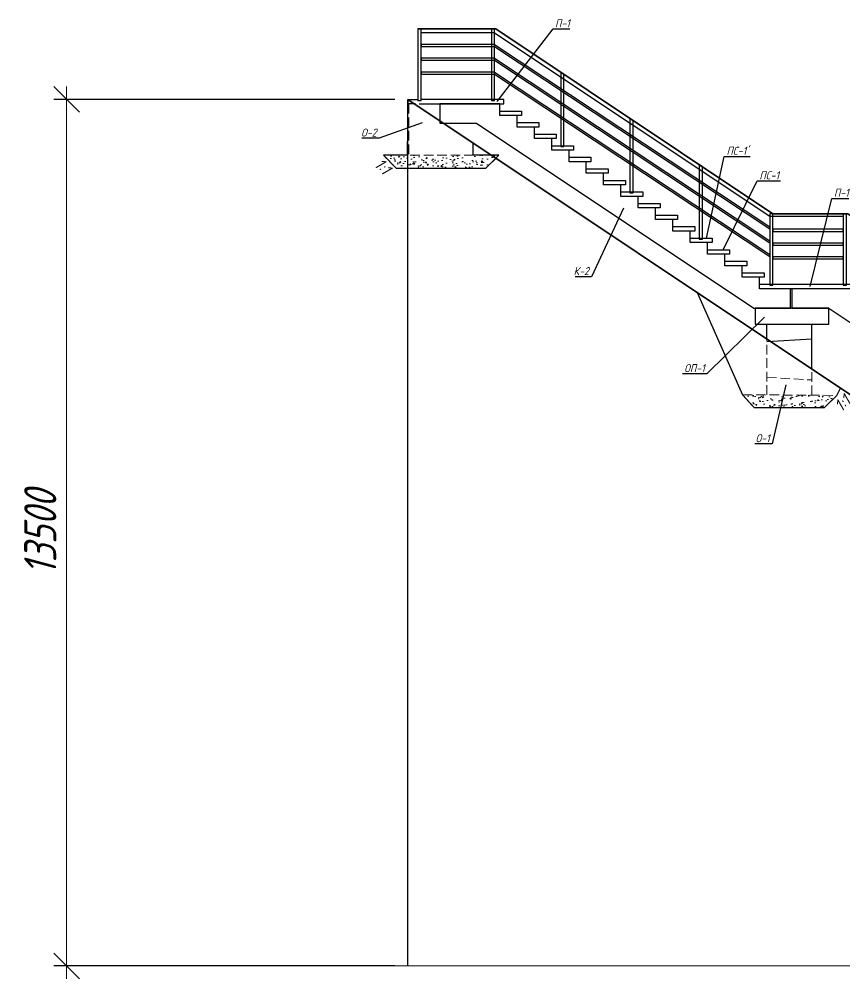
# Model space of a CAD drawing. Header units: millimetres. Extents: x 265754 to 14267433, y -6145605 to 2433772.
# Drawn here: x 6726721 to 6739594, y -196536 to -181586 of the extents above; entities that cross this region are included whole.
import ezdxf
from ezdxf import colors
from ezdxf.entities.mleader import LeaderData, LeaderLine
from ezdxf.math import Vec2, Vec3

# ---------------------------------------------------------------- set-up
doc = ezdxf.new("R2010")
doc.units = ezdxf.units.MM
doc.linetypes.add('DASHED', pattern=[7, 5, -2, 0])
doc.linetypes.add('Штриховая', pattern=[3, 2, -1])
for name, color, linetype, lineweight in [('02_Доп.основные', 255, 'Continuous', 25), ('04_Невидимые', 3, 'Continuous', 13), ('1-Бетон', 106, 'Continuous', 35), ('10_Текст', 255, 'Continuous', 25), ('ИС_ЛС_Невид', 3, 'Штриховая', 18), ('ИС_Основная', 7, 'Continuous', 35), ('ИС_Размер', 3, 'Continuous', 18), ('Тонкая', 3, 'Continuous', 15)]:
    doc.layers.add(name, color=color, linetype=linetype, lineweight=lineweight)
doc.layers.add('ограждение', color=7, linetype='Continuous')
doc.styles.add('0', font='isocpeur.ttf', dxfattribs={"width": 0.8, "oblique": 15})
doc.styles.add('ISOCPEUR', font='isocpeur.ttf', dxfattribs={"width": 0.8, "oblique": 15, "height": 2.5})
doc.styles.add('ROMANS', font='isocpeur.ttf', dxfattribs={"width": 0.9, "oblique": 15})
doc.dimstyles.new('М200', dxfattribs={"dimscale": 200, "dimtxt": 2.5, "dimasz": 2, "dimexe": 1, "dimexo": 1, "dimgap": 0.8, "dimtad": 1, "dimdec": 0, "dimzin": 0, "dimdsep": 46, "dimtxsty": '0', "dimblk": 'OBLIQUE', "dimcen": 0.09, "dimdle": 1, "dimclrd": 256, "dimclre": 256, "dimclrt": 256, "dimadec": 4, "dimazin": 0, "dimtfac": 1, "dimtdec": 0, "dimtmove": 1, "dimatfit": 2, "dimfxl": 1, "dimtolj": 1, "dimtzin": 0, "dimlwd": -1, "dimarcsym": 0})

# ---------------------------------------------------------------- blocks, each defined once
blk = doc.blocks.new('_None')
blk = doc.blocks.new('_OBLIQUE')
at = {"color": 0, "linetype": 'ByBlock', "lineweight": -2}
blk.add_line((0.5, 0.5), (-0.5, -0.5), dxfattribs=at)
blk = doc.blocks.new('*D661')
at = {"layer": 'Defpoints', "color": 0, "transparency": 16777216}
for p in [(6732779, -182836), (6727460, -196336), (6732779, -196336)]:
    blk.add_point(p, dxfattribs=at)
at = {"layer": 'ИС_Размер', "transparency": 16777216}
blk.add_line((6727460, -182636), (6727460, -196536), dxfattribs=at)
at = {"layer": 'ИС_Размер', "lineweight": -2, "transparency": 16777216}
for p, q in [((6732579, -182836), (6727260, -182836)), ((6732579, -196336), (6727260, -196336))]:
    blk.add_line(p, q, dxfattribs=at)
at = {"layer": 'ИС_Размер', "transparency": 16777216, "xscale": 400, "yscale": 400, "zscale": 400}
for p, rotation in [((6727460, -182836), 90), ((6727460, -196336), 270)]:
    blk.add_blockref('_OBLIQUE', p, dxfattribs=dict(at, rotation=rotation))
at = {"layer": 'ИС_Размер', "transparency": 16777216, "insert": (6727050, -189586), "char_height": 500, "attachment_point": 5, "rotation": 90, "style": '0'}
blk.add_mtext('\\A1;13500', dxfattribs=at)

msp = doc.modelspace()

# ---------------------------------------------------------------- hatches: boundary and pattern name
at = {"layer": '04_Невидимые'}
h = msp.add_hatch(dxfattribs=at)
h.set_pattern_fill('AR-CONC', color=256, scale=30, angle=180, style=0)
h.set_pattern_definition([(230, (-71572245.49, -343612.07), (-215.1780548, 18.8256405), [22.5, -247.5]), (175, (-71572245.49, -343612.07), (41.6254001, -225.6576401), [18, -198]), (280.45144446, (-71572263.42, -343610.5), (-173.552654, -206.8319973), [19.1220576, -210.3426336]), (226.1842, (-71572245.5, -343672.07), (-320.1723992, 49.6557842), [33.75, -371.25]), (276.6356355, (-71572272.17, -343667.93), (-280.3985837, -292.2355802), [28.6831026, -315.514128]), (171.184164, (-71572245.5, -343672.07), (-280.3985835, -292.2355801), [27, -297.0000003]), (201, (-71572275.49, -343657.07), (-179.07211564, 120.7856672), [22.5, -247.5]), (146, (-71572275.49, -343657.07), (-72.9945996, -217.5450135), [18, -198]), (251.45144474, (-71572290.41, -343647), (-252.066713, -96.75934584), [19.122057, -210.3426336]), (217.5, (-71572245.49, -343612.07), (-3.647956595, -99.86815615), [0, -195.6, 0, -201, 0, -198.75]), (187.5, (-71572245.49, -343612.07), (-78.92086123, -118.32351356), [0, -114.6, 0, -191.1, 0, -75.75]), (147.5, (-71572178.59, -343612.07), (-160.14673085, 6.76646152), [0, -75, 0, -234, 0, -310.5]), (137.5, (-71572148.59, -343612.07), (-174.9558508, -30.0314947), [0, -97.5, 0, -155.4, 0, -220.5])])
h.paths.add_polyline_path([(6733999.0498, -183906.4588), (6734199.0498, -183706.4588), (6732439.0498, -183706.4588), (6732439.0498, -183746.4588), (6732599.0498, -183906.4588)])
h = msp.add_hatch(dxfattribs=at)
h.set_pattern_fill('AR-CONC', color=256, scale=30, angle=180, style=0)
h.set_pattern_definition([(230, (-71564215.53, -343612.12), (-215.1780548, 18.8256405), [22.5, -247.5]), (175, (-71564215.53, -343612.12), (41.6254001, -225.6576401), [18, -198]), (280.45144446, (-71564233.46, -343610.55), (-173.552654, -206.8319973), [19.1220576, -210.3426336]), (226.1842, (-71564215.53, -343672.12), (-320.1723992, 49.6557842), [33.75, -371.25]), (276.6356355, (-71564242.2, -343667.98), (-280.3985837, -292.2355802), [28.6831026, -315.514128]), (171.184164, (-71564215.53, -343672.1), (-280.3985835, -292.2355801), [27, -297.0000003]), (201, (-71564245.53, -343657.12), (-179.07211564, 120.7856672), [22.5, -247.5]), (146, (-71564245.53, -343657.12), (-72.9945996, -217.5450135), [18, -198]), (251.45144474, (-71564260.45, -343647.05), (-252.066713, -96.75934584), [19.122057, -210.3426336]), (217.5, (-71564215.53, -343612.12), (-3.647956595, -99.86815615), [0, -195.6, 0, -201, 0, -198.75]), (187.5, (-71564215.53, -343612.12), (-78.92086123, -118.32351356), [0, -114.6, 0, -191.1, 0, -75.75]), (147.5, (-71564148.63, -343612.12), (-160.14673085, 6.76646152), [0, -75, 0, -234, 0, -310.5]), (137.5, (-71564118.63, -343612.12), (-174.9558508, -30.0314947), [0, -97.5, 0, -155.4, 0, -220.5])])
h.paths.add_polyline_path([(6739468.0642, -187446.9904), (6739278.2669, -187636.7877), (6738178.2669, -187636.7877), (6737999.3131, -187436.583)])

# ---------------------------------------------------------------- linework, layer by layer
at = {"color": 5}
for points in [[(6732778.5745, -182836.4675), (6732772.4775, -183706.4588), (6732399.0498, -183706.4588), (6732599.0498, -183906.4588), (6733999.07, -183906.4588), (6734199.07, -183706.4588), (6733798.5744, -183706.5888), (6733798.5745, -183516.4588), (6732778.5745, -182836.4675)], [(6737292.6999, -185845.8844), (6737999.3131, -187436.583), (6738178.2669, -187636.7877), (6739278.2669, -187636.7877), (6739468.0642, -187446.9904), (6739524.6379, -187333.8431), (6737292.6999, -185845.8844)]]:
    msp.add_lwpolyline(points, dxfattribs=at)
msp.add_lwpolyline([(6732778.5745, -196336.4588), (6732778.5745, -182836.4613)])
at = {"layer": '02_Доп.основные'}
for p, q in [((6738378.574, -186569.8004), (6738378.574, -186336.4588)), ((6739078.574, -187036.4671), (6739078.574, -186336.4588)), ((6738378.574, -186606.4588), (6739078.574, -186566.4588))]:
    msp.add_line(p, q, dxfattribs=at)
for points in [[(6732898.5745, -182906.4588), (6732778.5745, -182906.4588), (6732778.5745, -182836.4588), (6732938.5745, -182836.4588)], [(6732958.5745, -182906.4588), (6734098.5745, -182906.4588), (6734278.5745, -182906.4588), (6734278.5745, -182836.4588), (6734098.5745, -182836.4588), (6732988.5745, -182836.4588)], [(6738748.5738, -186086.4588), (6738748.5738, -185786.4588), (6738263.5738, -185786.4588), (6738263.5738, -185606.4588), (6737993.5738, -185606.4588), (6737993.5738, -185426.4588), (6737723.5738, -185426.4588), (6737723.5738, -185246.4588), (6737453.5738, -185246.4588), (6737453.5738, -185066.4588), (6737183.5738, -185066.4588), (6737183.5738, -184886.4588), (6736913.5738, -184886.4588), (6736913.5738, -184706.4588), (6736643.5738, -184706.4588), (6736643.5738, -184526.4588), (6736373.5738, -184526.4588), (6736373.5738, -184346.4588), (6736103.5738, -184346.4588), (6736103.5738, -184166.4588), (6735833.5738, -184166.4588), (6735833.5738, -183986.4588), (6735563.5738, -183986.4588), (6735563.5738, -183806.4588), (6735293.5738, -183806.4588), (6735293.5738, -183626.4588), (6735023.5738, -183626.4588), (6735023.5738, -183446.4588), (6734753.5738, -183446.4588), (6734753.5738, -183266.4588), (6734483.5738, -183266.4588), (6734483.5738, -183086.4588), (6734213.5738, -183086.4588), (6734213.5738, -182906.4588), (6733278.5738, -182906.4588), (6733278.5738, -183206.4588), (6733853.5738, -183206.4588), (6738173.5738, -186086.4588), (6738748.5738, -186086.4588)], [(6739703.5745, -185786.4588), (6738768.5745, -185786.4588), (6738768.5745, -186086.4588), (6739343.5745, -186086.4588), (6743663.5745, -188966.4588)], [(6739343.5745, -186086.4588), (6738193.5745, -186086.4588), (6738193.5745, -186336.4588), (6739343.5745, -186336.4588), (6739343.5745, -186086.4588)]]:
    msp.add_lwpolyline(points, dxfattribs=at)
for points in [[(6734213.5738, -183016.4588), (6734553.5738, -183016.4588), (6734553.5738, -183086.4588), (6734213.5738, -183086.4588)], [(6734483.5738, -183196.4588), (6734823.5738, -183196.4588), (6734823.5738, -183266.4588), (6734483.5738, -183266.4588)], [(6734753.5738, -183376.4588), (6735093.5738, -183376.4588), (6735093.5738, -183446.4588), (6734753.5738, -183446.4588)], [(6735023.5738, -183556.4588), (6735363.5738, -183556.4588), (6735363.5738, -183626.4588), (6735023.5738, -183626.4588)], [(6735293.5738, -183736.4588), (6735633.5738, -183736.4588), (6735633.5738, -183806.4588), (6735293.5738, -183806.4588)], [(6735563.5738, -183916.4588), (6735903.5738, -183916.4588), (6735903.5738, -183986.4588), (6735563.5738, -183986.4588)], [(6735833.5738, -184096.4588), (6736173.5738, -184096.4588), (6736173.5738, -184166.4588), (6735833.5738, -184166.4588)], [(6736103.5738, -184276.4588), (6736443.5738, -184276.4588), (6736443.5738, -184346.4588), (6736103.5738, -184346.4588)], [(6736373.5738, -184456.4588), (6736713.5738, -184456.4588), (6736713.5738, -184526.4588), (6736373.5738, -184526.4588)], [(6736643.5738, -184636.4588), (6736983.5738, -184636.4588), (6736983.5738, -184706.4588), (6736643.5738, -184706.4588)], [(6736913.5738, -184816.4588), (6737253.5738, -184816.4588), (6737253.5738, -184886.4588), (6736913.5738, -184886.4588)], [(6737183.5738, -184996.4588), (6737523.5738, -184996.4588), (6737523.5738, -185066.4588), (6737183.5738, -185066.4588)], [(6737453.5738, -185176.4588), (6737793.5738, -185176.4588), (6737793.5738, -185246.4588), (6737453.5738, -185246.4588)], [(6737723.5738, -185356.4588), (6738063.5738, -185356.4588), (6738063.5738, -185426.4588), (6737723.5738, -185426.4588)], [(6737993.5738, -185536.4588), (6738333.5738, -185536.4588), (6738333.5738, -185606.4588), (6737993.5738, -185606.4588)], [(6738263.5738, -185716.503), (6739763.5738, -185716.503), (6739763.5738, -185786.503), (6738263.5738, -185786.503)]]:
    msp.add_lwpolyline(points, close=True, dxfattribs=at)
at = {"layer": '04_Невидимые', "linetype": 'DASHED', "ltscale": 30, "extrusion": (0, 0, -1)}
msp.add_line((6732798.5745, -182906.4588), (6732798.5745, -183706.4588), dxfattribs=at)
at = {"layer": '04_Невидимые', "linetype": 'DASHED', "ltscale": 30}
for p, q in [((6733798.5745, -183516.4588), (6733798.5745, -183706.4588)), ((6737999.3131, -187436.583), (6737292.6999, -185845.8844)), ((6738378.574, -187439.2704), (6738378.574, -186569.8004)), ((6738378.574, -187166.4588), (6739078.574, -187206.4588)), ((6739078.574, -187444.2305), (6739078.574, -187036.4671)), ((6739468.0642, -187446.9904), (6739524.6379, -187333.8431))]:
    msp.add_line(p, q, dxfattribs=at)
msp.add_lwpolyline([(6734199.07, -183706.4588), (6733999.07, -183906.4588), (6732599.0498, -183906.4588), (6732399.0498, -183706.4588), (6734199.0498, -183706.4588)], dxfattribs=at)
msp.add_lwpolyline([(6739278.2669, -187636.7877), (6738178.2669, -187636.7877), (6737999.3131, -187436.583), (6739468.0642, -187446.9904)], close=True, dxfattribs=at)
at = {"layer": '1-Бетон', "color": 5}
msp.add_lwpolyline([(6745131.3647, -187496.4588), (6749451.741, -190376.4588), (6745131.741, -187496.4588), (6743961.6747, -187496.4588), (6739641.754, -184616.5117), (6738473.5738, -184616.5117), (6734151.7404, -181736.4588), (6732938.5745, -181736.4675)], dxfattribs=at)
at = {"layer": 'ИС_ЛС_Невид', "ltscale": 200}
msp.add_line((6733798.5744, -183516.5888), (6733798.5744, -183706.5888), dxfattribs=at)
at = {"layer": 'ИС_Основная', "color": 1}
msp.add_line((6741216.1013, -188461.4854), (6732778.5748, -182836.4677), dxfattribs=at)
at = {"layer": 'ИС_Размер'}
msp.add_line((6728480.6453, -196336.4588), (6760605.976, -196336.4588), dxfattribs=at)
at = {"layer": 'ограждение', "color": 4}
for p, q in [((6734133.5738, -181796.4588), (6732988.5745, -181796.4588)), ((6734133.5738, -181796.4588), (6738423.5738, -184656.4588)), ((6734151.7404, -181736.4588), (6738471.8196, -184616.5117))]:
    msp.add_line(p, q, dxfattribs=at)
at = {"layer": 'ограждение', "color": 1}
for p, q in [((6734133.5738, -181979.4588), (6738423.5738, -184821.9128)), ((6734133.5738, -182011.4588), (6738423.5738, -184853.9128)), ((6734133.5738, -182194.4588), (6738423.5738, -185036.9128)), ((6734133.5738, -182226.4588), (6738423.5738, -185068.9128)), ((6734133.5738, -182409.4588), (6738423.5738, -185251.9128)), ((6734133.5738, -182441.4588), (6738423.5738, -185283.9128))]:
    msp.add_line(p, q, dxfattribs=at)
at = {"layer": 'ограждение'}
for points in [[(6732988.5745, -181736.4675), (6732938.5745, -181736.4675), (6732938.5745, -182851.4675), (6732988.5745, -182851.4675)], [(6734133.5738, -181736.4588), (6734083.5738, -181736.4588), (6734083.5738, -182851.4588), (6734133.5738, -182851.4588)], [(6735213.5738, -182444.3478), (6735163.5738, -182411.0144), (6735163.5738, -183571.4588), (6735213.5738, -183571.4588)], [(6736293.5738, -183164.3478), (6736243.5738, -183131.0144), (6736243.5738, -184291.4588), (6736293.5738, -184291.4588)], [(6737373.5738, -183884.3478), (6737323.5738, -183851.0144), (6737323.5738, -185011.4588), (6737373.5738, -185011.4588)], [(6738473.5738, -184616.5117), (6738423.5738, -184616.5117), (6738423.5738, -185731.5117), (6738473.5738, -185731.5117)], [(6739618.5731, -184616.503), (6739568.5731, -184616.503), (6739568.5731, -185731.503), (6739618.5731, -185731.503)]]:
    msp.add_lwpolyline(points, close=True, dxfattribs=at)
at = {"layer": 'ограждение', "color": 4}
for points in [[(6734151.7404, -181736.4588), (6732988.5745, -181736.4675)], [(6739641.741, -184616.503), (6738471.8196, -184616.5117)], [(6738423.5738, -184656.4588), (6739568.5731, -184656.4588)]]:
    msp.add_lwpolyline(points, dxfattribs=at)
at = {"layer": 'ограждение', "color": 1}
for points in [[(6734133.5738, -181979.4675), (6732988.5745, -181979.4675), (6732988.5745, -182011.4675), (6734133.5738, -182011.4675)], [(6734133.5738, -182194.4675), (6732988.5745, -182194.4675), (6732988.5745, -182226.4675), (6734133.5738, -182226.4675)], [(6734133.5738, -182409.4675), (6732988.5745, -182409.4675), (6732988.5745, -182441.4675), (6734133.5738, -182441.4675)], [(6739568.5731, -184859.5117), (6738473.5738, -184859.5117), (6738473.5738, -184891.5117), (6739568.5731, -184891.5117)], [(6739568.5731, -185074.5117), (6738473.5738, -185074.5117), (6738473.5738, -185106.5117), (6739568.5731, -185106.5117)], [(6739568.5731, -185289.5117), (6738473.5738, -185289.5117), (6738473.5738, -185321.5117), (6739568.5731, -185321.5117)]]:
    msp.add_lwpolyline(points, close=True, dxfattribs=at)

# ---------------------------------------------------------------- texts
at = {"layer": '10_Текст', "style": 'ISOCPEUR', "oblique": 15, "width": 0.9}
for rotation, p in [(315, (6732243.2776, -183864.2955, 120.5802)), (45, (6739542.0013, -187714.4358))]:
    msp.add_text('1:1', height=187.5, rotation=rotation, dxfattribs=at).set_placement(p)

# ---------------------------------------------------------------- dimensions: what is measured, and where the dimension line sits
at = {"layer": 'ИС_Размер'}
dim = msp.add_linear_dim(base=(6727459.5735, -196336.4588), p1=(6732778.5745, -182836.1707), p2=(6732778.5745, -196336.4588), angle=90, dimstyle='М200', dxfattribs=at)
dim.commit()
dim.dimension.update_dxf_attribs({"geometry": '*D661', "text_midpoint": (6727049.5735, -189586.3148)})

# ---------------------------------------------------------------- leaders
at = {"layer": 'Тонкая', "color": 3}
ml = msp.add_multileader_mtext('Standard', dxfattribs=at)
ml.set_content('{\\C256;П-1}', color=4, style='ROMANS')
ml.set_leader_properties(color=256)
ml.set_arrow_properties(name='NONE')
ml.build(insert=Vec2(0, 0))
ml.multileader.update_dxf_attribs({"text_left_attachment_type": 6, "text_right_attachment_type": 6, "arrow_head_size": 600})
ctx = ml.context
ctx.base_point, ctx.char_height, ctx.arrow_head_size, ctx.plane_origin = Vec3(6735054.029, -181736.4289), 125, 600, Vec3(6734419.8872, -180761.6816)
ctx.left_attachment, ctx.right_attachment, ctx.text_align_type = 6, 6, 1
notes = []
notes.append((ctx, [(0, (1, 1, 0), (6735044.029, -181736.4289), (1, 0), 10, [(0, [(6734173.8456, -182869.8692)], 0, [])])]))
ctx.mtext.insert, ctx.mtext.alignment, ctx.mtext.flow_direction = Vec3(6735190.7727, -181586.4289), 2, 5
ml = msp.add_multileader_mtext('Standard', dxfattribs=at)
ml.set_content('{\\C256;О-2}', color=4, style='ROMANS')
ml.set_leader_properties(color=256)
ml.set_arrow_properties(name='NONE')
ml.build(insert=Vec2(0, 0))
ml.multileader.update_dxf_attribs({"text_left_attachment_type": 6, "text_right_attachment_type": 6, "arrow_head_size": 600})
ctx = ml.context
ctx.base_point, ctx.char_height, ctx.arrow_head_size, ctx.plane_origin = Vec3(6732025.7817, -183439.8064), 125, 600, Vec3(6732867.6097, -181752.1211)
ctx.left_attachment, ctx.right_attachment, ctx.text_align_type = 6, 6, 1
notes.append((ctx, [(1, (1, 1, 0), (6732331.769, -183439.8064), (-1, 0), 10, [(0, [(6733003.6816, -183199.1181)], 0, [])])]))
ctx.mtext.insert, ctx.mtext.alignment, ctx.mtext.flow_direction = Vec3(6732173.7753, -183289.8064), 2, 5
ml = msp.add_multileader_mtext('Standard', dxfattribs=at)
ml.set_content("{\\C256;ПС-1'}", color=4, style='ROMANS')
ml.set_leader_properties(color=256)
ml.set_arrow_properties(name='NONE')
ml.build(insert=Vec2(0, 0))
ml.multileader.update_dxf_attribs({"text_left_attachment_type": 6, "text_right_attachment_type": 6, "arrow_head_size": 600})
ctx = ml.context
ctx.base_point, ctx.char_height, ctx.arrow_head_size, ctx.plane_origin = Vec3(6737724.1615, -183722.7453), 125, 600, Vec3(6738426.6192, -182914.2314)
ctx.left_attachment, ctx.right_attachment, ctx.text_align_type = 6, 6, 1
notes.append((ctx, [(0, (1, 1, 0), (6737714.1615, -183722.7453), (1, 0), 10, [(0, [(6737437.2562, -184996.4588)], 0, [])])]))
ctx.mtext.insert, ctx.mtext.width, ctx.mtext.alignment, ctx.mtext.flow_direction = Vec3(6737919.9677, -183572.7453), 443.862298, 2, 5
ml = msp.add_multileader_mtext('Standard', dxfattribs=at)
ml.set_content('{\\C256;ПС-1}', color=4, style='ROMANS')
ml.set_leader_properties(color=256)
ml.set_arrow_properties(name='NONE')
ml.build(insert=Vec2(0, 0))
ml.multileader.update_dxf_attribs({"text_left_attachment_type": 6, "text_right_attachment_type": 6, "arrow_head_size": 600})
ctx = ml.context
ctx.base_point, ctx.char_height, ctx.arrow_head_size, ctx.plane_origin = Vec3(6738238.7269, -184105.3089), 125, 600, Vec3(6738686.636, -183094.2314)
ctx.left_attachment, ctx.right_attachment, ctx.text_align_type = 6, 6, 1
notes.append((ctx, [(0, (1, 1, 0), (6738228.7269, -184105.3089), (1, 0), 10, [(0, [(6737697.2731, -185176.4588)], 0, [])])]))
ctx.mtext.insert, ctx.mtext.alignment, ctx.mtext.flow_direction = Vec3(6738414.8455, -183955.3089), 2, 5
ml = msp.add_multileader_mtext('Standard', dxfattribs=at)
ml.set_content('{\\C256;П-1}', color=4, style='ROMANS')
ml.set_leader_properties(color=256)
ml.set_arrow_properties(name='NONE')
ml.build(insert=Vec2(0, 0))
ml.multileader.update_dxf_attribs({"text_left_attachment_type": 6, "text_right_attachment_type": 6, "arrow_head_size": 600})
ctx = ml.context
ctx.base_point, ctx.char_height, ctx.arrow_head_size, ctx.plane_origin = Vec3(6739402.5799, -184376.9637), 125, 600, Vec3(6740044.7907, -183670.6357)
ctx.left_attachment, ctx.right_attachment, ctx.text_align_type = 6, 6, 1
notes.append((ctx, [(0, (1, 1, 0), (6739392.5799, -184376.9637), (1, 0), 10, [(0, [(6739055.4277, -185752.8631)], 0, [])])]))
ctx.mtext.insert, ctx.mtext.alignment, ctx.mtext.flow_direction = Vec3(6739539.3236, -184226.9637), 2, 5
ml = msp.add_multileader_mtext('Standard', dxfattribs=at)
ml.set_content('{\\C256;К-2}', color=4, style='ROMANS')
ml.set_leader_properties(color=256)
ml.set_arrow_properties(name='NONE')
ml.build(insert=Vec2(0, 0))
ml.multileader.update_dxf_attribs({"text_left_attachment_type": 6, "text_right_attachment_type": 6, "arrow_head_size": 600})
ctx = ml.context
ctx.base_point, ctx.char_height, ctx.arrow_head_size, ctx.plane_origin = Vec3(6735336.9195, -185597.5064), 125, 600, Vec3(6736178.7475, -183909.8212)
ctx.left_attachment, ctx.right_attachment, ctx.text_align_type = 6, 6, 1
notes.append((ctx, [(1, (1, 1, 0), (6735642.9068, -185597.5064), (-1, 0), 10, [(0, [(6736145.0406, -184528.2296)], 0, [])])]))
ctx.mtext.insert, ctx.mtext.alignment, ctx.mtext.flow_direction = Vec3(6735484.9131, -185447.5064), 2, 5
ml = msp.add_multileader_mtext('Standard', dxfattribs=at)
ml.set_content('{\\C256;ОП-1}', color=4, style='ROMANS')
ml.set_leader_properties(color=256)
ml.set_arrow_properties(name='NONE')
ml.build(insert=Vec2(0, 0))
ml.multileader.update_dxf_attribs({"text_left_attachment_type": 6, "text_right_attachment_type": 6, "arrow_head_size": 600})
ctx = ml.context
ctx.base_point, ctx.char_height, ctx.arrow_head_size, ctx.plane_origin = Vec3(6737068.1988, -187110.0768), 125, 600, Vec3(6737778.636, -184202.7724)
ctx.left_attachment, ctx.right_attachment, ctx.text_align_type = 6, 6, 1
notes.append((ctx, [(1, (1, 1, 0), (6737441.6861, -187110.0768), (-1, 0), 10, [(0, [(6738340.9863, -186228.0916)], 0, [])])]))
ctx.mtext.insert, ctx.mtext.alignment, ctx.mtext.flow_direction = Vec3(6737249.9425, -186960.0768), 2, 5
ml = msp.add_multileader_mtext('Standard', dxfattribs=at)
ml.set_content('{\\C256;О-1}', color=4, style='ROMANS')
ml.set_leader_properties(color=256)
ml.set_arrow_properties(name='NONE')
ml.build(insert=Vec2(0, 0))
ml.multileader.update_dxf_attribs({"text_left_attachment_type": 6, "text_right_attachment_type": 6, "arrow_head_size": 600})
ctx = ml.context
ctx.base_point, ctx.char_height, ctx.arrow_head_size, ctx.plane_origin = Vec3(6738176.0465, -188201.6446), 125, 600, Vec3(6738537.3757, -185835.2742)
ctx.left_attachment, ctx.right_attachment, ctx.text_align_type = 6, 6, 1
notes.append((ctx, [(1, (1, 1, 0), (6738459.5338, -188201.6446), (-1, 0), 10, [(0, [(6738673.4476, -187282.2712)], 0, [])])]))
ctx.mtext.insert, ctx.mtext.alignment, ctx.mtext.flow_direction = Vec3(6738312.7902, -188051.6446), 2, 5
for ctx, leaders in notes:
    for number, flags, end, landing, length, lines in leaders:
        leader = LeaderData()
        leader.index, (leader.has_last_leader_line, leader.has_dogleg_vector, leader.attachment_direction) = number, flags
        leader.last_leader_point, leader.dogleg_vector, leader.dogleg_length = Vec3(end), Vec3(landing), length
        for number, points, colour, breaks in lines:
            line = LeaderLine()
            line.index, line.vertices, line.color, line.breaks = number, Vec3.list(points), colors.encode_raw_color(colour), breaks
            leader.lines.append(line)
        ctx.leaders.append(leader)

doc.saveas('drawing.dxf')
